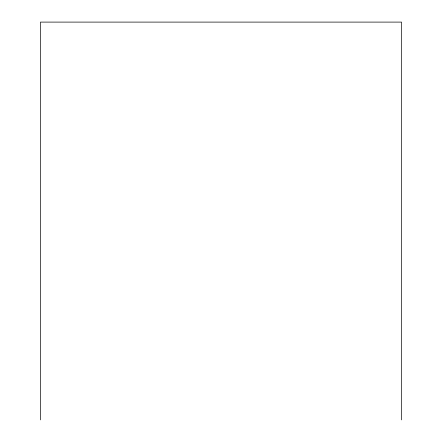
<?xml version="1.0" encoding="UTF-8"?>
<svg xmlns="http://www.w3.org/2000/svg" width="442" height="442" viewBox="0 0 442 442"><rect width="100%" height="100%" fill="white"/><g stroke="black" fill="none" stroke-linecap="round" stroke-linejoin="round"><path stroke-width="0.66" d="M401.546 419.9L401.546 22.1L40.454 22.1L40.454 419.9"/></g></svg>
